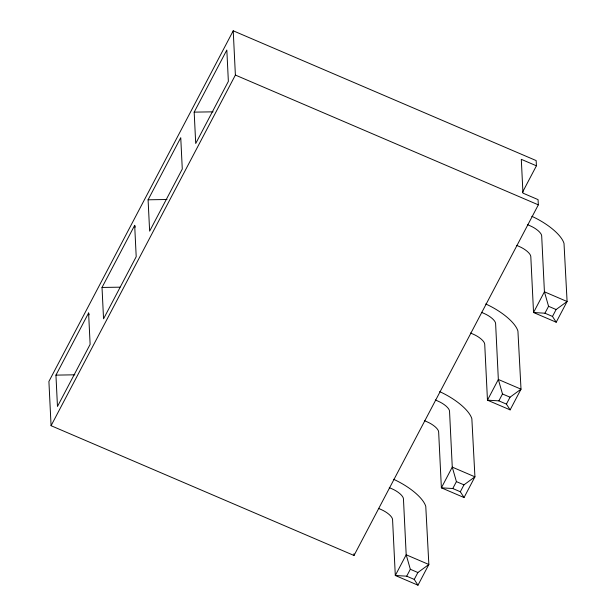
<?xml version="1.0" encoding="UTF-8"?>
<svg xmlns="http://www.w3.org/2000/svg" width="616" height="616" viewBox="0 0 616 616"><rect width="100%" height="100%" fill="white"/><g stroke="black" fill="none" stroke-linecap="round" stroke-linejoin="round"><path stroke-width="0.92" d="M536.42 165.804L536.159 160.576L233.225 30.8L48.91 381.443L51.074 425.702L354.015 555.478L538.33 204.843L538.068 199.615L522.961 193.139L521.305 159.336L536.42 165.804L522.545 192.192M88.596 312.997L90.129 344.367L57.473 406.483L55.941 375.121L88.596 312.997L89.151 314.838M134.673 225.34L136.205 256.703L103.55 318.826L102.017 287.456L134.673 225.34L135.227 227.181M148.094 199.8L180.75 137.676L182.282 169.046L149.634 231.162L148.094 199.8L167.021 199.499M194.179 112.135L226.827 50.019L228.367 81.381L195.711 143.505L194.179 112.135L213.097 111.835M51.074 425.702L235.389 75.06L233.225 30.8M378.363 508.346L380.981 509.471A12.574 4.612 27.7 0 1 392.569 519.55L395.303 575.49L406.699 576.183L410.325 569.276L406.19 554.785L403.449 498.845A12.574 4.612 27.7 0 0 391.868 488.765L389.25 487.641M424.439 420.69L427.057 421.814A12.574 4.612 27.7 0 1 438.646 431.893L441.379 487.833L452.775 488.519L456.41 481.62L452.267 467.12L449.534 411.188A12.574 4.612 27.7 0 0 437.945 401.101L435.327 399.984M470.516 333.033L473.134 334.149A12.574 4.612 27.7 0 1 484.723 344.236L487.464 400.169L498.86 400.862L502.487 393.963L498.344 379.464L495.611 323.523A12.574 4.612 27.7 0 0 484.022 313.444L481.404 312.32M516.601 245.368L519.219 246.492A12.574 4.612 27.7 0 1 530.807 256.572L533.541 312.512L544.937 313.205L548.563 306.298L544.421 291.807L541.687 235.866A12.574 4.612 27.7 0 0 530.099 225.787L527.481 224.663M417.971 585.2L395.303 575.49L406.19 554.785L428.852 564.495L417.971 585.2L414.252 579.417L417.879 572.518L428.852 564.495L425.772 506.398A37.776 13.86 27.7 0 0 395.803 480.326L393.578 479.302M464.048 497.543L441.379 487.833L452.267 467.12L474.928 476.83L464.048 497.543L460.337 491.76L463.963 484.854L474.928 476.83L471.856 418.741A37.776 13.86 27.7 0 0 441.88 392.661L439.655 391.645M510.125 409.879L487.464 400.169L498.344 379.464L521.013 389.173L510.125 409.879L506.414 404.096L510.04 397.197L521.013 389.173L517.933 331.085A37.776 13.86 27.7 0 0 487.957 305.005L485.739 303.988M556.202 322.222L533.541 312.512L544.421 291.807L567.09 301.517L556.202 322.222L552.49 316.439L556.117 309.532L567.09 301.517L564.01 243.42A37.776 13.86 27.7 0 0 534.041 217.34L531.816 216.324M102.017 287.456L119.997 287.171M55.941 375.121L74.859 374.813M235.389 75.06L538.33 204.843M548.563 306.298L556.117 309.532M544.937 313.205L552.49 316.439M502.487 393.963L510.04 397.197M498.86 400.862L506.414 404.096M456.41 481.62L463.963 484.854M452.775 488.519L460.337 491.76M410.325 569.276L417.879 572.518M406.699 576.183L414.252 579.417M353.93 553.738L354.015 555.478"/></g></svg>
